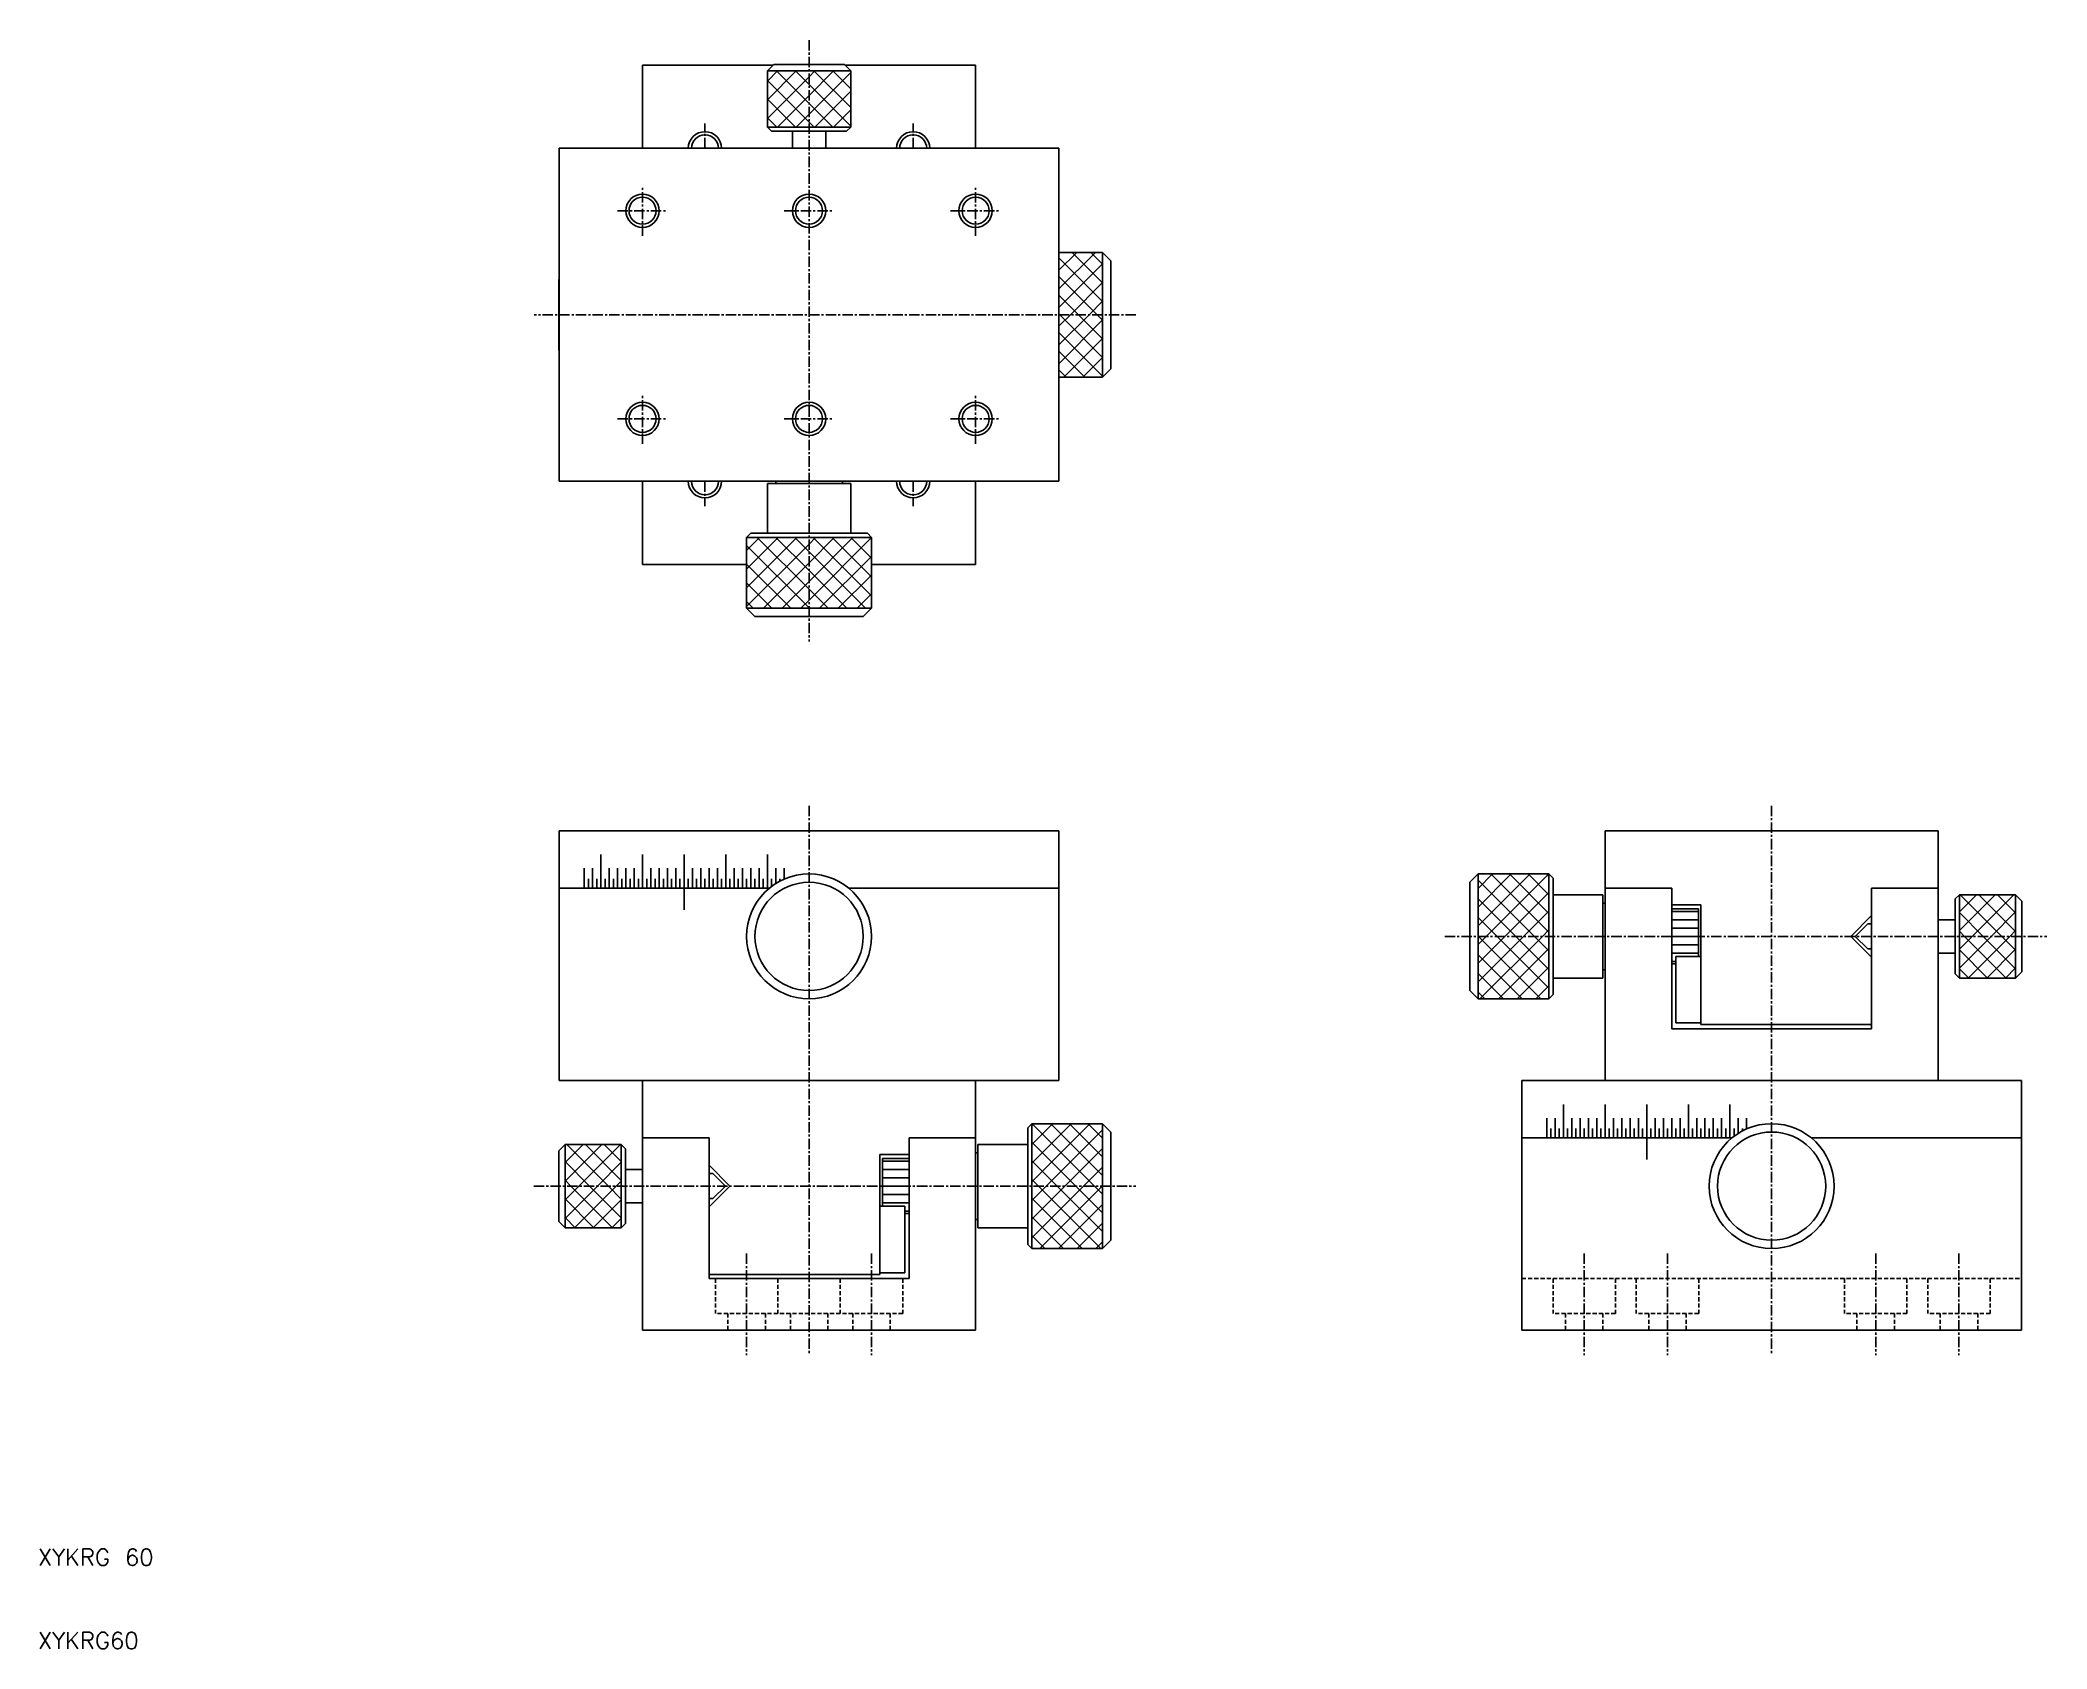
# Model space of a CAD drawing. Extents: x 5 to 246, y 5 to 198.
import ezdxf

# ---------------------------------------------------------------- set-up
doc = ezdxf.new("R2010")
doc.units = 0
doc.linetypes.add('CENTER', pattern=[2, 1.25, -0.25, 0.25, -0.25])
doc.linetypes.add('DASHED', pattern=[0.75, 0.5, -0.25])
doc.layers.get('0').update_dxf_attribs({"linetype": 'CONTINUOUS'})
doc.layers.add('CENTER', color=1, linetype='CENTER')
doc.styles.get("Standard").update_dxf_attribs({"font": 'txt.shx', "width": 0.8, "bigfont": 'bigfont.shx'})

# ---------------------------------------------------------------- blocks, each defined once
blk = doc.blocks.new('*X2')
at = {"color": 0, "linetype": 'CONTINUOUS'}
for p, q in [((68.29, -181.31), (72.7, -176.91)), ((68.29, -179.07), (70.45, -176.91)), ((73.49, -181.91), (68.49, -176.91)), ((69.94, -181.91), (74.94, -176.91)), ((75.04, -181.22), (70.73, -176.91)), ((75.04, -178.97), (72.98, -176.91)), ((71.24, -181.91), (68.29, -178.96)), ((72.19, -181.91), (75.04, -179.05)), ((69, -181.91), (68.29, -181.2)), ((68.29, -185.8), (72.19, -181.91)), ((68.29, -183.56), (69.94, -181.91)), ((74, -186.91), (69, -181.91)), ((69.43, -186.91), (74.43, -181.91)), ((75.04, -185.71), (71.24, -181.91)), ((75.04, -183.46), (73.49, -181.91)), ((74.43, -181.91), (75.04, -181.3)), ((71.75, -186.91), (68.29, -183.45)), ((71.68, -186.91), (75.04, -183.54)), ((69.51, -186.91), (68.29, -185.69)), ((73.92, -186.91), (75.04, -185.79))]:
    blk.add_line(p, q, dxfattribs=at)
blk = doc.blocks.new('*X3')
at = {"color": 0, "linetype": 'CONTINUOUS'}
for p, q in [((124.34, -181.39), (131.32, -174.41)), ((124.34, -179.15), (129.08, -174.41)), ((124.34, -176.9), (126.83, -174.41)), ((124.34, -174.66), (124.59, -174.41)), ((131.86, -181.91), (124.36, -174.41)), ((126.07, -181.91), (132.84, -175.14)), ((132.84, -180.64), (126.6, -174.41)), ((132.84, -178.4), (128.85, -174.41)), ((132.84, -176.15), (131.1, -174.41)), ((129.61, -181.91), (124.34, -176.63)), ((128.31, -181.91), (132.84, -177.38)), ((127.37, -181.91), (124.34, -178.88)), ((130.56, -181.91), (132.84, -179.63)), ((125.12, -181.91), (124.34, -181.12)), ((124.34, -188.13), (130.56, -181.91)), ((124.34, -185.88), (128.31, -181.91)), ((124.34, -183.64), (126.07, -181.91)), ((132.62, -189.41), (125.12, -181.91)), ((125.3, -189.41), (132.8, -181.91)), ((132.84, -187.38), (127.37, -181.91)), ((132.84, -185.13), (129.61, -181.91)), ((132.84, -182.89), (131.86, -181.91)), ((132.8, -181.91), (132.84, -181.87)), ((130.38, -189.41), (124.34, -183.37)), ((127.55, -189.41), (132.84, -184.12)), ((128.13, -189.41), (124.34, -185.61)), ((125.89, -189.41), (124.34, -187.86)), ((129.79, -189.41), (132.84, -186.36)), ((132.04, -189.41), (132.84, -188.61))]:
    blk.add_line(p, q, dxfattribs=at)
blk = doc.blocks.new('*X4')
at = {"color": 0, "linetype": 'CONTINUOUS'}
for p, q in [((90.09, -110.03), (96.13, -103.99)), ((90.09, -107.79), (93.88, -103.99)), ((90.09, -105.54), (91.64, -103.99)), ((90.09, -112.28), (97.59, -104.78)), ((90.09, -104.96), (97.59, -112.46)), ((91.37, -103.99), (97.59, -110.21)), ((93.61, -103.99), (97.59, -107.97)), ((95.86, -103.99), (97.59, -105.72)), ((97.59, -109.27), (102.86, -103.99)), ((97.59, -107.02), (100.62, -103.99)), ((97.59, -104.78), (98.37, -103.99)), ((97.59, -111.51), (105.09, -104.01)), ((97.59, -105.72), (104.36, -112.49)), ((98.1, -103.99), (105.09, -110.98)), ((100.35, -103.99), (105.09, -108.73)), ((102.59, -103.99), (105.09, -106.49)), ((104.84, -103.99), (105.09, -104.24)), ((90.09, -107.2), (95.38, -112.49)), ((92.12, -112.49), (97.59, -107.02)), ((97.59, -107.97), (102.11, -112.49)), ((98.85, -112.49), (105.09, -106.26)), ((90.09, -109.45), (93.13, -112.49)), ((94.36, -112.49), (97.59, -109.27)), ((97.59, -110.21), (99.87, -112.49)), ((101.1, -112.49), (105.09, -108.5)), ((103.35, -112.49), (105.09, -110.75)), ((90.09, -111.69), (90.89, -112.49)), ((96.61, -112.49), (97.59, -111.51)), ((97.59, -112.46), (97.62, -112.49))]:
    blk.add_line(p, q, dxfattribs=at)
blk = doc.blocks.new('*X5')
at = {"color": 0, "linetype": 'CONTINUOUS'}
for p, q in [((92.59, -51.41), (96.05, -47.94)), ((92.59, -49.16), (93.81, -47.94)), ((93.69, -47.94), (97.59, -51.84)), ((95.94, -47.94), (97.59, -49.59)), ((97.59, -50.9), (100.54, -47.94)), ((97.59, -48.65), (98.3, -47.94)), ((97.59, -53.14), (102.59, -48.14)), ((98.18, -47.94), (102.59, -52.35)), ((100.43, -47.94), (102.59, -50.1)), ((92.59, -53.65), (97.59, -48.65)), ((92.59, -49.08), (97.59, -54.08)), ((97.59, -49.59), (102.59, -54.59)), ((98.28, -54.69), (102.59, -50.39)), ((92.59, -51.33), (95.95, -54.69)), ((93.79, -54.69), (97.59, -50.9)), ((97.59, -51.84), (100.44, -54.69)), ((100.53, -54.69), (102.59, -52.63)), ((92.59, -53.58), (93.71, -54.69)), ((96.04, -54.69), (97.59, -53.14)), ((97.59, -54.08), (98.2, -54.69))]:
    blk.add_line(p, q, dxfattribs=at)
blk = doc.blocks.new('*X6')
at = {"color": 0, "linetype": 'CONTINUOUS'}
for p, q in [((127.59, -74.13), (131.98, -69.74)), ((127.59, -71.88), (129.73, -69.74)), ((132.84, -73.39), (129.19, -69.74)), ((132.84, -71.15), (131.43, -69.74)), ((132.84, -75.64), (127.59, -70.39)), ((127.59, -76.37), (132.84, -71.12)), ((132.2, -77.24), (127.59, -72.63)), ((128.97, -77.24), (132.84, -73.37)), ((129.95, -77.24), (127.59, -74.88)), ((131.21, -77.24), (132.84, -75.61)), ((127.71, -77.24), (127.59, -77.12)), ((127.59, -80.86), (131.21, -77.24)), ((127.59, -78.62), (128.97, -77.24)), ((127.59, -83.11), (132.84, -77.86)), ((132.84, -84.62), (127.59, -79.37)), ((132.84, -82.37), (127.71, -77.24)), ((132.84, -80.13), (129.95, -77.24)), ((132.84, -77.88), (132.2, -77.24)), ((130.72, -84.74), (127.59, -81.61)), ((128.2, -84.74), (132.84, -80.1)), ((128.47, -84.74), (127.59, -83.86)), ((130.45, -84.74), (132.84, -82.35)), ((132.69, -84.74), (132.84, -84.59))]:
    blk.add_line(p, q, dxfattribs=at)
blk = doc.blocks.new('*X7')
at = {"color": 0, "linetype": 'CONTINUOUS'}
for p, q in [((177.92, -150.64), (184.16, -144.41)), ((177.92, -148.4), (181.91, -144.41)), ((177.92, -146.15), (179.67, -144.41)), ((178.9, -151.91), (186.4, -144.41)), ((186.42, -151.39), (179.44, -144.41)), ((186.42, -149.15), (181.68, -144.41)), ((186.42, -146.9), (183.93, -144.41)), ((186.42, -144.66), (186.17, -144.41)), ((184.69, -151.91), (177.92, -145.14)), ((181.15, -151.91), (186.42, -146.63)), ((182.45, -151.91), (177.92, -147.38)), ((183.39, -151.91), (186.42, -148.88)), ((180.2, -151.91), (177.92, -149.63)), ((185.64, -151.91), (186.42, -151.12)), ((177.96, -151.91), (177.92, -151.87)), ((177.92, -157.38), (183.39, -151.91)), ((177.92, -155.13), (181.15, -151.91)), ((177.92, -152.89), (178.9, -151.91)), ((183.21, -159.41), (177.92, -154.12)), ((185.46, -159.41), (177.96, -151.91)), ((178.14, -159.41), (185.64, -151.91)), ((186.42, -158.13), (180.2, -151.91)), ((180.38, -159.41), (186.42, -153.37)), ((186.42, -155.88), (182.45, -151.91)), ((186.42, -153.64), (184.69, -151.91)), ((180.97, -159.41), (177.92, -156.36)), ((182.63, -159.41), (186.42, -155.61)), ((178.72, -159.41), (177.92, -158.61)), ((184.87, -159.41), (186.42, -157.86))]:
    blk.add_line(p, q, dxfattribs=at)
blk = doc.blocks.new('*X8')
at = {"color": 0, "linetype": 'CONTINUOUS'}
for p, q in [((235.72, -151.22), (240.03, -146.91)), ((235.72, -148.97), (237.78, -146.91)), ((240.82, -151.91), (235.82, -146.91)), ((237.27, -151.91), (242.27, -146.91)), ((242.47, -151.31), (238.07, -146.91)), ((242.47, -149.07), (240.31, -146.91)), ((238.58, -151.91), (235.72, -149.05)), ((239.52, -151.91), (242.47, -148.96)), ((236.33, -151.91), (235.72, -151.3)), ((241.76, -151.91), (242.47, -151.2)), ((235.72, -155.71), (239.52, -151.91)), ((235.72, -153.46), (237.27, -151.91)), ((239.09, -156.91), (235.72, -153.54)), ((241.33, -156.91), (236.33, -151.91)), ((236.76, -156.91), (241.76, -151.91)), ((242.47, -155.8), (238.58, -151.91)), ((239.01, -156.91), (242.47, -153.45)), ((242.47, -153.56), (240.82, -151.91)), ((236.84, -156.91), (235.72, -155.79)), ((241.25, -156.91), (242.47, -155.69))]:
    blk.add_line(p, q, dxfattribs=at)

msp = doc.modelspace()

# ---------------------------------------------------------------- linework, layer by layer
at = {"color": 7, "linetype": 'CONTINUOUS'}
for p, q in [((77.59, 195.26), (93.29, 195.26)), ((77.59, 195.26), (77.59, 185.26)), ((93.34, 195.31), (92.59, 194.56)), ((101.84, 195.31), (93.34, 195.31)), ((101.84, 195.31), (102.59, 194.56)), ((101.89, 195.26), (117.59, 195.26)), ((117.59, 195.26), (117.59, 185.26)), ((102.59, 194.56), (92.59, 194.56)), ((92.59, 194.56), (92.59, 187.81)), ((102.59, 187.81), (102.59, 194.56)), ((93.09, 187.31), (92.59, 187.81)), ((102.59, 187.81), (92.59, 187.81)), ((102.09, 187.31), (93.09, 187.31)), ((95.59, 185.26), (95.59, 187.31)), ((99.59, 185.26), (99.59, 187.31)), ((102.09, 187.31), (102.59, 187.81)), ((127.59, 185.26), (67.59, 185.26)), ((67.59, 185.26), (67.59, 145.26)), ((127.59, 185.26), (127.59, 145.26)), ((127.59, 172.76), (132.84, 172.76)), ((132.84, 172.76), (132.84, 157.76)), ((132.84, 172.76), (133.84, 171.76)), ((133.84, 171.76), (133.84, 158.76)), ((67.54, 169.51), (67.59, 169.56)), ((67.54, 169.51), (67.54, 161.01)), ((67.54, 161.01), (67.59, 160.96)), ((132.84, 157.76), (127.59, 157.76)), ((133.84, 158.76), (132.84, 157.76)), ((127.59, 145.26), (67.59, 145.26)), ((77.59, 145.26), (77.59, 135.26)), ((102.59, 145.01), (92.59, 145.01)), ((92.59, 145.01), (92.59, 139.01)), ((93.59, 145.26), (93.59, 145.01)), ((101.59, 145.26), (101.59, 145.01)), ((102.59, 145.01), (102.59, 139.01)), ((117.59, 145.26), (117.59, 135.26)), ((90.59, 139.01), (90.09, 138.51)), ((105.09, 138.51), (90.09, 138.51)), ((90.09, 130.01), (90.09, 138.51)), ((104.59, 139.01), (90.59, 139.01)), ((104.59, 139.01), (105.09, 138.51)), ((105.09, 138.51), (105.09, 130.01)), ((77.59, 135.26), (90.09, 135.26)), ((105.09, 135.26), (117.59, 135.26)), ((91.09, 129.01), (90.09, 130.01)), ((105.09, 130.01), (90.09, 130.01)), ((104.09, 129.01), (91.09, 129.01)), ((105.09, 130.01), (104.09, 129.01)), ((67.59, 103.29), (127.59, 103.29)), ((67.59, 73.29), (67.59, 103.29)), ((127.59, 103.29), (127.59, 73.29)), ((233.17, 103.29), (193.17, 103.29)), ((193.17, 103.29), (193.17, 73.29)), ((233.17, 103.29), (233.17, 73.29)), ((102.34, 96.39), (127.59, 96.39)), ((177.92, 98.09), (176.92, 97.09)), ((176.92, 97.09), (176.92, 84.09)), ((177.92, 98.09), (177.92, 83.09)), ((186.42, 98.09), (177.92, 98.09)), ((186.42, 98.09), (186.42, 83.09)), ((186.92, 97.59), (186.42, 98.09)), ((186.92, 97.59), (186.92, 83.59)), ((201.17, 96.39), (193.17, 96.39)), ((201.17, 96.39), (201.17, 79.49)), ((225.17, 96.39), (225.17, 79.49)), ((233.17, 96.39), (225.17, 96.39)), ((192.92, 95.59), (186.92, 95.59)), ((192.92, 95.59), (192.92, 85.59)), ((193.17, 94.59), (192.92, 94.59)), ((201.17, 94.39), (204.67, 94.39)), ((204.67, 94.39), (204.67, 79.99)), ((235.22, 95.09), (235.72, 95.59)), ((235.22, 95.09), (235.22, 86.09)), ((235.72, 95.59), (235.72, 85.59)), ((235.72, 95.59), (242.47, 95.59)), ((243.22, 94.84), (242.47, 95.59)), ((242.47, 95.59), (242.47, 85.59)), ((243.22, 94.84), (243.22, 86.34)), ((201.17, 93.89), (204.37, 93.89)), ((204.37, 93.89), (204.37, 88.19)), ((225.17, 93.09), (222.67, 90.59)), ((224.72, 92.09), (223.22, 90.59)), ((224.72, 92.09), (225.17, 92.09)), ((233.17, 92.59), (235.22, 92.59)), ((222.67, 90.59), (225.17, 88.09)), ((223.22, 90.59), (224.72, 89.09)), ((201.17, 87.29), (201.67, 87.29)), ((201.67, 88.19), (201.67, 80.19)), ((201.67, 88.19), (204.67, 88.19)), ((224.72, 89.09), (225.17, 89.09)), ((233.17, 88.59), (235.22, 88.59)), ((192.92, 85.59), (186.92, 85.59)), ((193.17, 86.59), (192.92, 86.59)), ((235.22, 86.09), (235.72, 85.59)), ((242.47, 85.59), (235.72, 85.59)), ((243.22, 86.34), (242.47, 85.59)), ((176.92, 84.09), (177.92, 83.09)), ((177.92, 83.09), (186.42, 83.09)), ((186.92, 83.59), (186.42, 83.09)), ((201.67, 80.19), (204.67, 80.19)), ((204.67, 79.99), (225.17, 79.99)), ((201.17, 79.49), (225.17, 79.49)), ((67.59, 73.29), (127.59, 73.29)), ((77.59, 73.29), (117.59, 73.29)), ((77.59, 73.29), (77.59, 43.29)), ((117.59, 73.29), (117.59, 43.29)), ((183.17, 43.29), (183.17, 73.29)), ((183.17, 73.29), (243.17, 73.29)), ((233.17, 73.29), (193.17, 73.29)), ((243.17, 73.29), (243.17, 43.29)), ((123.84, 67.59), (124.34, 68.09)), ((123.84, 67.59), (123.84, 53.59)), ((124.34, 68.09), (124.34, 53.09)), ((124.34, 68.09), (132.84, 68.09)), ((132.84, 68.09), (132.84, 53.09)), ((132.84, 68.09), (133.84, 67.09)), ((67.54, 64.84), (68.29, 65.59)), ((68.29, 65.59), (68.29, 55.59)), ((75.04, 65.59), (68.29, 65.59)), ((75.04, 65.59), (75.04, 55.59)), ((75.54, 65.09), (75.04, 65.59)), ((75.54, 65.09), (75.54, 56.09)), ((77.59, 66.39), (85.59, 66.39)), ((85.59, 66.39), (85.59, 49.49)), ((109.59, 66.39), (109.59, 49.49)), ((109.59, 66.39), (117.59, 66.39)), ((117.84, 65.59), (117.84, 55.59)), ((117.84, 65.59), (123.84, 65.59)), ((133.84, 67.09), (133.84, 54.09)), ((183.17, 66.39), (208.42, 66.39)), ((217.93, 66.39), (243.17, 66.39)), ((67.54, 64.84), (67.54, 56.34)), ((85.59, 63.09), (88.09, 60.59)), ((106.09, 64.39), (106.09, 49.99)), ((109.59, 64.39), (106.09, 64.39)), ((106.39, 63.89), (106.39, 58.19)), ((109.59, 63.89), (106.39, 63.89)), ((117.59, 64.59), (117.84, 64.59)), ((77.59, 62.59), (75.54, 62.59)), ((86.04, 62.09), (85.59, 62.09)), ((88.09, 60.59), (85.59, 58.09)), ((86.04, 62.09), (87.54, 60.59)), ((87.54, 60.59), (86.04, 59.09)), ((77.59, 58.59), (75.54, 58.59)), ((86.04, 59.09), (85.59, 59.09)), ((109.09, 58.19), (106.09, 58.19)), ((109.09, 58.19), (109.09, 50.19)), ((67.54, 56.34), (68.29, 55.59)), ((68.29, 55.59), (75.04, 55.59)), ((75.54, 56.09), (75.04, 55.59)), ((109.59, 57.29), (109.09, 57.29)), ((117.59, 56.59), (117.84, 56.59)), ((117.84, 55.59), (123.84, 55.59)), ((123.84, 53.59), (124.34, 53.09)), ((132.84, 53.09), (124.34, 53.09)), ((133.84, 54.09), (132.84, 53.09)), ((106.09, 49.99), (85.59, 49.99)), ((109.59, 49.49), (85.59, 49.49)), ((109.09, 50.19), (106.09, 50.19)), ((77.59, 43.29), (117.59, 43.29)), ((183.17, 43.29), (243.17, 43.29))]:
    msp.add_line(p, q, dxfattribs=at)
at = {"color": 3, "linetype": 'CONTINUOUS'}
for p, q in [((72.59, 96.39), (72.59, 100.41)), ((77.59, 96.39), (77.59, 100.41)), ((82.59, 96.39), (82.59, 100.41)), ((87.59, 96.39), (87.59, 100.41)), ((92.59, 96.39), (92.59, 100.41)), ((67.59, 96.39), (92.83, 96.39)), ((70.59, 96.39), (70.59, 98.77)), ((71.09, 96.39), (71.09, 97.52)), ((71.59, 96.39), (71.59, 98.77)), ((72.09, 96.39), (72.09, 97.52)), ((73.09, 96.39), (73.09, 97.52)), ((73.59, 96.39), (73.59, 98.77)), ((74.09, 96.39), (74.09, 97.52)), ((74.59, 96.39), (74.59, 98.77)), ((75.09, 96.39), (75.09, 97.52)), ((75.59, 96.39), (75.59, 98.77)), ((76.09, 96.39), (76.09, 97.52)), ((76.59, 96.39), (76.59, 98.77)), ((77.09, 96.39), (77.09, 97.52)), ((78.09, 96.39), (78.09, 97.52)), ((78.59, 96.39), (78.59, 98.77)), ((79.09, 96.39), (79.09, 97.52)), ((79.59, 96.39), (79.59, 98.77)), ((80.09, 96.39), (80.09, 97.52)), ((80.59, 96.39), (80.59, 98.77)), ((81.09, 96.39), (81.09, 97.52)), ((81.59, 96.39), (81.59, 98.77)), ((82.09, 96.39), (82.09, 97.52)), ((82.59, 96.39), (82.59, 93.8)), ((83.09, 96.39), (83.09, 97.52)), ((83.59, 96.39), (83.59, 98.77)), ((84.09, 96.39), (84.09, 97.52)), ((84.59, 96.39), (84.59, 98.77)), ((85.09, 96.39), (85.09, 97.52)), ((85.59, 96.39), (85.59, 98.77)), ((86.09, 96.39), (86.09, 97.52)), ((86.59, 96.39), (86.59, 98.77)), ((87.09, 96.39), (87.09, 97.52)), ((88.09, 96.39), (88.09, 97.52)), ((88.59, 96.39), (88.59, 98.77)), ((89.09, 96.39), (89.09, 97.52)), ((89.59, 96.39), (89.59, 98.77)), ((90.09, 96.39), (90.09, 97.52)), ((90.59, 96.39), (90.59, 98.77)), ((91.09, 96.39), (91.09, 97.52)), ((91.59, 96.39), (91.59, 98.77)), ((92.09, 96.39), (92.09, 97.52)), ((93.09, 96.59), (93.09, 97.52)), ((93.59, 96.94), (93.59, 98.77)), ((94.09, 97.23), (94.09, 97.52)), ((94.59, 97.47), (94.59, 98.77)), ((201.17, 93.59), (204.37, 93.59)), ((201.17, 92.59), (204.37, 92.59)), ((201.17, 91.59), (204.37, 91.59)), ((201.17, 90.59), (204.37, 90.59)), ((201.17, 89.59), (204.37, 89.59)), ((201.17, 88.59), (204.37, 88.59)), ((201.17, 87.59), (201.67, 87.59)), ((188.17, 66.39), (188.17, 70.41)), ((193.17, 66.39), (193.17, 70.41)), ((198.17, 66.39), (198.17, 70.41)), ((203.17, 66.39), (203.17, 70.41)), ((208.17, 66.39), (208.17, 70.41)), ((186.17, 66.39), (186.17, 68.77)), ((186.67, 66.39), (186.67, 67.52)), ((187.17, 66.39), (187.17, 68.77)), ((187.67, 66.39), (187.67, 67.52)), ((188.67, 66.39), (188.67, 67.52)), ((189.17, 66.39), (189.17, 68.77)), ((189.67, 66.39), (189.67, 67.52)), ((190.17, 66.39), (190.17, 68.77)), ((190.67, 66.39), (190.67, 67.52)), ((191.17, 66.39), (191.17, 68.77)), ((191.67, 66.39), (191.67, 67.52)), ((192.17, 66.39), (192.17, 68.77)), ((192.67, 66.39), (192.67, 67.52)), ((193.67, 66.39), (193.67, 67.52)), ((194.17, 66.39), (194.17, 68.77)), ((194.67, 66.39), (194.67, 67.52)), ((195.17, 66.39), (195.17, 68.77)), ((195.67, 66.39), (195.67, 67.52)), ((196.17, 66.39), (196.17, 68.77)), ((196.67, 66.39), (196.67, 67.52)), ((197.17, 66.39), (197.17, 68.77)), ((197.67, 66.39), (197.67, 67.52)), ((198.67, 66.39), (198.67, 67.52)), ((199.17, 66.39), (199.17, 68.77)), ((199.67, 66.39), (199.67, 67.52)), ((200.17, 66.39), (200.17, 68.77)), ((200.67, 66.39), (200.67, 67.52)), ((201.17, 66.39), (201.17, 68.77)), ((201.67, 66.39), (201.67, 67.52)), ((202.17, 66.39), (202.17, 68.77)), ((202.67, 66.39), (202.67, 67.52)), ((203.67, 66.39), (203.67, 67.52)), ((204.17, 66.39), (204.17, 68.77)), ((204.67, 66.39), (204.67, 67.52)), ((205.17, 66.39), (205.17, 68.77)), ((205.67, 66.39), (205.67, 67.52)), ((206.17, 66.39), (206.17, 68.77)), ((206.67, 66.39), (206.67, 67.52)), ((207.17, 66.39), (207.17, 68.77)), ((207.67, 66.39), (207.67, 67.52)), ((208.67, 66.59), (208.67, 67.52)), ((209.17, 66.94), (209.17, 68.77)), ((209.67, 67.23), (209.67, 67.52)), ((210.17, 67.47), (210.17, 68.77)), ((198.17, 66.39), (198.17, 63.8)), ((106.39, 63.59), (109.59, 63.59)), ((106.39, 62.59), (109.59, 62.59)), ((106.39, 61.59), (109.59, 61.59)), ((106.39, 60.59), (109.59, 60.59)), ((106.39, 59.59), (109.59, 59.59)), ((106.39, 58.59), (109.59, 58.59)), ((109.09, 57.59), (109.59, 57.59))]:
    msp.add_line(p, q, dxfattribs=at)
at = {"color": 3, "linetype": 'DASHED'}
for p, q in [((86.34, 49.49), (86.34, 45.29)), ((93.84, 49.49), (93.84, 45.29)), ((93.84, 49.49), (93.84, 45.29)), ((101.34, 49.49), (101.34, 45.29)), ((101.34, 49.49), (101.34, 45.29)), ((108.84, 49.49), (108.84, 45.29)), ((183.17, 49.49), (243.17, 49.49)), ((186.92, 49.49), (186.92, 45.29)), ((194.42, 49.49), (194.42, 45.29)), ((196.92, 49.49), (196.92, 45.29)), ((204.42, 49.49), (204.42, 45.29)), ((221.92, 49.49), (221.92, 45.29)), ((229.42, 49.49), (229.42, 45.29)), ((231.92, 49.49), (231.92, 45.29)), ((239.42, 49.49), (239.42, 45.29)), ((93.84, 45.29), (86.34, 45.29)), ((87.84, 45.29), (87.84, 43.29)), ((92.34, 45.29), (92.34, 43.29)), ((101.34, 45.29), (93.84, 45.29)), ((95.34, 45.29), (95.34, 43.29)), ((99.84, 45.29), (99.84, 43.29)), ((108.84, 45.29), (101.34, 45.29)), ((102.84, 45.29), (102.84, 43.29)), ((107.34, 45.29), (107.34, 43.29)), ((194.42, 45.29), (186.92, 45.29)), ((188.42, 45.29), (188.42, 43.29)), ((192.92, 45.29), (192.92, 43.29)), ((204.42, 45.29), (196.92, 45.29)), ((198.42, 45.29), (198.42, 43.29)), ((202.92, 45.29), (202.92, 43.29)), ((229.42, 45.29), (221.92, 45.29)), ((223.42, 45.29), (223.42, 43.29)), ((227.92, 45.29), (227.92, 43.29)), ((239.42, 45.29), (231.92, 45.29)), ((233.42, 45.29), (233.42, 43.29)), ((237.92, 45.29), (237.92, 43.29))]:
    msp.add_line(p, q, dxfattribs=at)
at = {"color": 3, "linetype": 'CONTINUOUS'}
for centre in [(77.59, 177.76), (97.59, 177.76), (117.59, 177.76), (77.59, 152.76), (97.59, 152.76), (117.59, 152.76)]:
    msp.add_circle(centre, 2, dxfattribs=at)
at = {"color": 7, "linetype": 'CONTINUOUS'}
for centre, radius in [((77.59, 177.76), 1.62), ((97.59, 177.76), 1.62), ((117.59, 177.76), 1.62), ((77.59, 152.76), 1.62), ((97.59, 152.76), 1.62), ((117.59, 152.76), 1.62), ((97.59, 90.59), 7.5), ((97.59, 90.59), 6.5), ((213.17, 60.59), 7.5), ((213.17, 60.59), 6.5)]:
    msp.add_circle(centre, radius, dxfattribs=at)
at = {"color": 3, "linetype": 'CONTINUOUS'}
for centre, start, end in [((85.09, 185.26), 0, 180), ((110.09, 185.26), 0, 180), ((85.09, 145.26), 180, 0), ((110.09, 145.26), 180, 0)]:
    msp.add_arc(centre, 2, start, end, dxfattribs=at)
at = {"color": 7, "linetype": 'CONTINUOUS'}
for centre, start, end in [((85.09, 185.26), 0, 180), ((110.09, 185.26), 0, 180), ((85.09, 145.26), 180, 0), ((110.09, 145.26), 180, 0)]:
    msp.add_arc(centre, 1.62, start, end, dxfattribs=at)
at = {"layer": 'CENTER', "color": 1, "linetype": 'CENTER'}
for p, q in [((97.59, 198.26), (97.59, 126.01)), ((85.09, 185.26), (85.09, 188.26)), ((110.09, 185.26), (110.09, 188.26)), ((77.59, 174.76), (77.59, 180.76)), ((117.59, 174.76), (117.59, 180.76)), ((74.59, 177.76), (80.59, 177.76)), ((94.59, 177.76), (100.59, 177.76)), ((114.59, 177.76), (120.59, 177.76)), ((136.84, 165.26), (64.59, 165.26)), ((77.59, 149.76), (77.59, 155.76)), ((117.59, 149.76), (117.59, 155.76)), ((74.59, 152.76), (80.59, 152.76)), ((94.59, 152.76), (100.59, 152.76)), ((114.59, 152.76), (120.59, 152.76)), ((85.09, 145.26), (85.09, 142.26)), ((110.09, 145.26), (110.09, 142.26)), ((97.59, 106.29), (97.59, 40.29)), ((213.17, 106.29), (213.17, 40.29)), ((173.92, 90.59), (246.22, 90.59)), ((64.54, 60.59), (136.84, 60.59)), ((90.09, 52.49), (90.09, 40.29)), ((105.09, 52.49), (105.09, 40.29)), ((190.67, 52.49), (190.67, 40.29)), ((200.67, 52.49), (200.67, 40.29)), ((225.67, 52.49), (225.67, 40.29)), ((235.67, 52.49), (235.67, 40.29))]:
    msp.add_line(p, q, dxfattribs=at)

# ---------------------------------------------------------------- block references
at = {"color": 3, "linetype": 'CONTINUOUS'}
for name in ['*X5', '*X6', '*X4', '*X7', '*X8', '*X3', '*X2']:
    msp.add_blockref(name, (0, 242.5), dxfattribs=at)

# ---------------------------------------------------------------- texts
at = {"color": 7, "linetype": 'CONTINUOUS'}
for s, p in [('XYKRG 60', (5, 15)), ('XYKRG60', (5, 5))]:
    msp.add_text(s, height=2, dxfattribs=at).set_placement(p)

doc.saveas('drawing.dxf')
